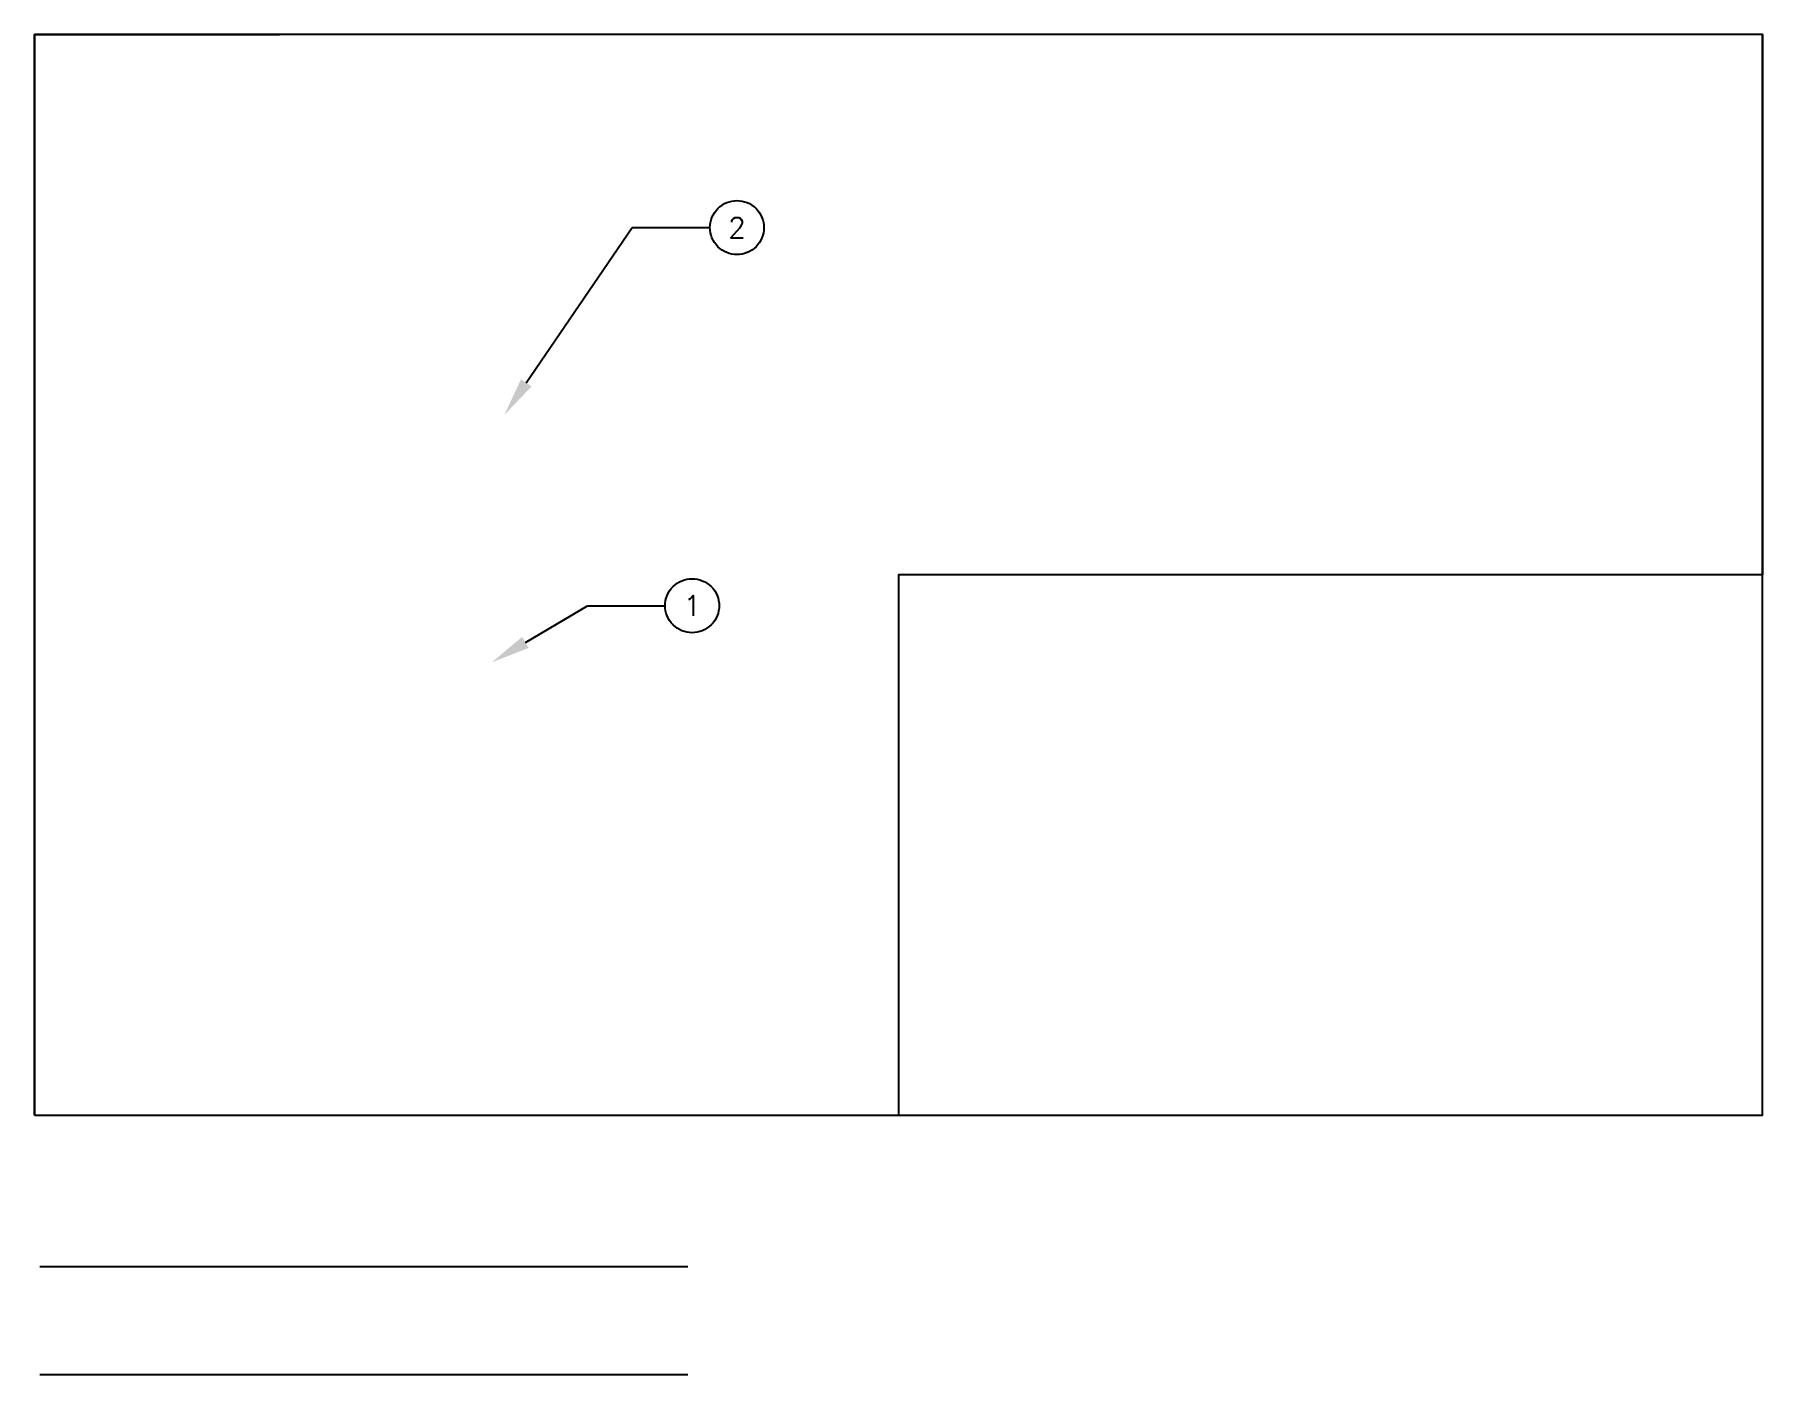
# Paper-space layout 'ABC-103' of a CAD drawing. Header units: feet. Extents: x 1.25 to 9.25, y 0.8 to 7.
# The model-space entities are those that its viewports show. They can reach past a viewport. Long polylines and large blocks are cut down to what shows.
import ezdxf
from ezdxf import colors
from ezdxf.entities.mleader import LeaderData, LeaderLine
from ezdxf.enums import TextEntityAlignment as Align
from ezdxf.math import Vec2, Vec3

# ---------------------------------------------------------------- set-up
doc = ezdxf.new("R2010")
doc.units = ezdxf.units.FT
doc.header["$MEASUREMENT"] = 0
doc.layers.add('C-ANNO', color=7, linetype='Continuous')
doc.layers.add('C-ANNO-VFRM', color=150, linetype='Continuous', plot=False)
doc.styles.get("Standard").update_dxf_attribs({"font": 'simplex.shx'})

# ---------------------------------------------------------------- blocks, each defined once
blk = doc.blocks.new('*U69')
at = {"layer": 'C-ANNO-VFRM', "color": 251, "flags": 128}
blk.add_lwpolyline([(0, 0), (3, 0)], dxfattribs=at)
blk.add_attdef('Number', text='', height=0.12).set_placement((-0.25, -0.06), align=Align.MIDDLE_CENTER)
at = {"lineweight": 30, "flags": 106}
blk.add_attdef('Note', text='', height=0.12, dxfattribs=at).set_placement((0, 0), align=Align.TOP_LEFT)
blk = doc.blocks.new('*U70')
at = {"layer": 'C-ANNO-VFRM', "color": 251, "flags": 128}
blk.add_lwpolyline([(0, 0), (3, 0)], dxfattribs=at)
blk.add_attdef('Number', text='', height=0.12).set_placement((-0.25, -0.06), align=Align.MIDDLE_CENTER)
at = {"lineweight": 30, "flags": 106}
blk.add_attdef('Note', text='', height=0.12, dxfattribs=at).set_placement((0, 0), align=Align.TOP_LEFT)
blk = doc.blocks.new('_TagCircle')
at = {"color": 0, "linetype": 'ByBlock', "lineweight": -2, "transparency": 16777216}
blk.add_circle((0, 0), 0.125, dxfattribs=at)
at = {"color": 0, "transparency": 16777216}
blk.add_attdef('TAGNUMBER', text='', height=0.09375, dxfattribs=at).set_placement((0, -0.046875), align=Align.CENTER)

msp = doc.modelspace()

# ---------------------------------------------------------------- linework, layer by layer
at = {"layer": 'C-ANNO', "color": 6}
msp.add_lwpolyline([(833.71, 145.93), (946.84, 259.07), (982.2, 223.71), (925.63, 167.14), (960.99, 131.79), (904.42, 75.22)], close=True, dxfattribs=at)

# ---------------------------------------------------------------- leaders
at = {"layer": 'C-ANNO'}
ml = msp.add_multileader_block('Standard', dxfattribs=at)
ml.set_content('_TagCircle', color=256, scale=20)
ml.set_attribute('TAGNUMBER', '2', width=0)
ml.set_leader_properties()
ml.build(insert=Vec2(0, 0))
ml.multileader.update_dxf_attribs({"text_right_attachment_type": 6, "dogleg_length": 0.36, "arrow_head_size": 3.6, "scale": 20})
ctx = ml.context
ctx.base_point, ctx.scale, ctx.char_height, ctx.arrow_head_size, ctx.landing_gap_size, ctx.plane_origin, ctx.plane_x_axis, ctx.plane_y_axis = Vec3(890.56, 177.53), 20, 3.6, 3.6, 1.8, Vec3(889.36, 151.8), Vec3(0.707107, 0.707107), Vec3(-0.707107, 0.707107)
ctx.right_attachment = 6
notes = []
notes.append((ctx, [(0, (1, 1, 0), (885.47, 172.44), (0.707107, 0.707107), 7.2, [(0, [(889.36, 151.8)], 0, [])])]))
ctx.block.insert, ctx.block.rotation = Vec3(892.33, 179.29), 0.785398
ml = msp.add_multileader_block('Standard', dxfattribs=at)
ml.set_content('_TagCircle', color=256, scale=20)
ml.set_attribute('TAGNUMBER', '1', width=0)
ml.set_leader_properties()
ml.build(insert=Vec2(0, 0))
ml.multileader.update_dxf_attribs({"text_right_attachment_type": 6, "dogleg_length": 0.36, "arrow_head_size": 3.6, "scale": 20})
ctx = ml.context
ctx.base_point, ctx.scale, ctx.char_height, ctx.arrow_head_size, ctx.landing_gap_size, ctx.plane_origin, ctx.plane_x_axis, ctx.plane_y_axis = Vec3(912.37, 149.84), 20, 3.6, 3.6, 1.8, Vec3(911.17, 124.11), Vec3(0.707107, 0.707107), Vec3(-0.707107, 0.707107)
ctx.right_attachment = 6
notes.append((ctx, [(0, (1, 1, 0), (907.28, 144.75), (0.707107, 0.707107), 7.2, [(0, [(904.73, 134.8)], 0, [])])]))
ctx.block.insert, ctx.block.rotation = Vec3(914.14, 151.61), 0.785398
for ctx, leaders in notes:
    for number, flags, end, landing, length, lines in leaders:
        leader = LeaderData()
        leader.index, (leader.has_last_leader_line, leader.has_dogleg_vector, leader.attachment_direction) = number, flags
        leader.last_leader_point, leader.dogleg_vector, leader.dogleg_length = Vec3(end), Vec3(landing), length
        for number, points, colour, breaks in lines:
            line = LeaderLine()
            line.index, line.vertices, line.color, line.breaks = number, Vec3.list(points), colors.encode_raw_color(colour), breaks
            leader.lines.append(line)
        ctx.leaders.append(leader)

psp = doc.layouts.new('ABC-103')

# ---------------------------------------------------------------- linework, layer by layer
at = {"color": 3}
psp.add_lwpolyline([(1.25, 2), (9.25, 2), (9.25, 7), (1.25, 7)], close=True, dxfattribs=at)

# ---------------------------------------------------------------- block references
at = {"layer": 'C-ANNO'}
for name, p in [('*U69', (1.275, 1.3)), ('*U70', (1.275, 0.8))]:
    psp.add_blockref(name, p, dxfattribs=at)

# ---------------------------------------------------------------- viewports
at = {"layer": '0', "view_twist_angle": 315}
psp.add_viewport(center=(5.25, 4.5), size=(8, 5), view_center_point=(772.7076, -536.3329), view_height=100, dxfattribs=at)

doc.saveas('drawing.dxf')
